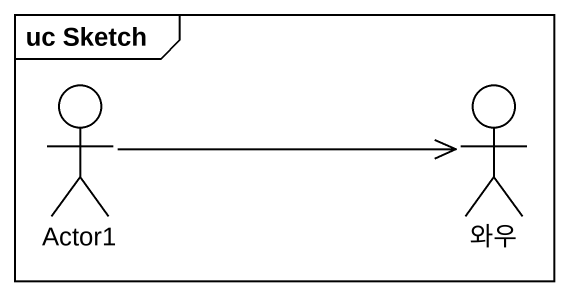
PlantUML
@startuml
mainframe uc Sketch
actor Actor1
actor 와우
Actor1 -right-> 와우
@enduml
